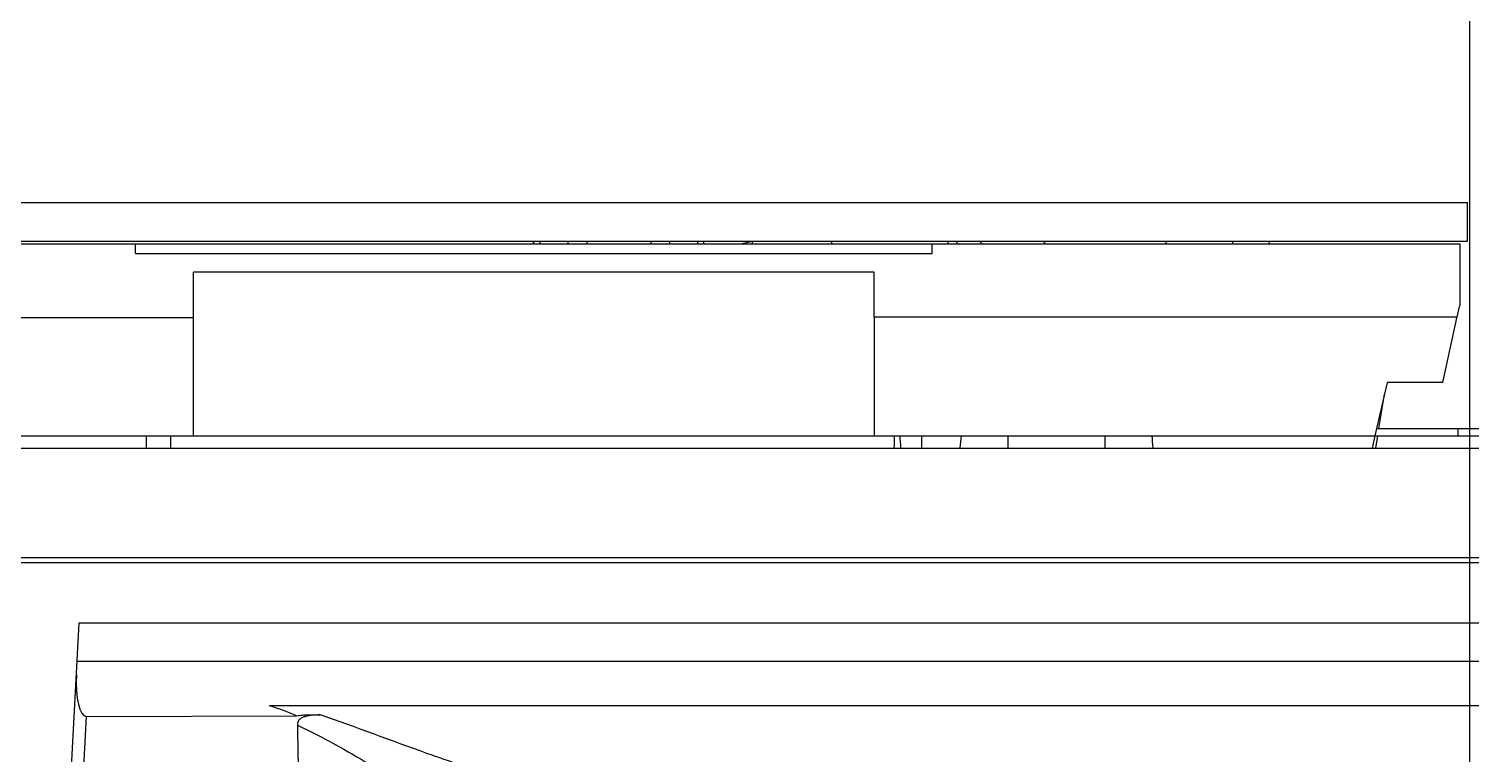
# Model space of a CAD drawing. Header units: millimetres. Extents: x -73584 to -37571, y -61249 to -50748.
# Drawn here: x -53593.5 to -53534.2, y -59203.9 to -59174.1 of the extents above; entities that cross this region are included whole.
import ezdxf

# ---------------------------------------------------------------- set-up
doc = ezdxf.new("R2010")
doc.units = ezdxf.units.MM
doc.header["$LTSCALE"] = 200
doc.linetypes.add('( Center )', pattern=[2, 1.25, -0.25, 0.25, -0.25])
doc.layers.add('DIM', color=3, linetype='Continuous')

# ---------------------------------------------------------------- blocks, each defined once
blk = doc.blocks.new('12586')
at = {"color": 7, "linetype": 'Continuous'}
for p, q in [((-40371.546, -54854.821), (-40121.746, -54854.821)), ((-40121.746, -54856.421), (-40121.746, -54854.821)), ((-40371.546, -54856.421), (-40121.746, -54856.421)), ((-40196.768, -54856.521), (-40122.059, -54856.521)), ((-40176.524, -54856.921), (-40176.524, -54856.521)), ((-40160.156, -54856.521), (-40160.156, -54856.421)), ((-40160.147, -54856.521), (-40160.147, -54856.421)), ((-40159.892, -54856.421), (-40159.892, -54856.521)), ((-40158.733, -54856.521), (-40158.733, -54856.421)), ((-40157.958, -54856.521), (-40157.958, -54856.421)), ((-40155.335, -54856.421), (-40155.335, -54856.521)), ((-40154.56, -54856.421), (-40154.56, -54856.521)), ((-40153.401, -54856.521), (-40153.401, -54856.421)), ((-40153.147, -54856.521), (-40153.147, -54856.421)), ((-40151.65, -54856.521), (-40151.15, -54856.421)), ((-40151.15, -54856.521), (-40151.15, -54856.421)), ((-40147.904, -54856.421), (-40147.904, -54856.521)), ((-40147.899, -54856.421), (-40147.899, -54856.521)), ((-40143.768, -54856.921), (-40143.768, -54856.521)), ((-40139.156, -54856.421), (-40139.156, -54856.521)), ((-40139.147, -54856.421), (-40139.147, -54856.521)), ((-40134.147, -54856.421), (-40134.147, -54856.521)), ((-40131.398, -54856.521), (-40131.397, -54856.421)), ((-40129.895, -54856.521), (-40129.897, -54856.421)), ((-40122.059, -54856.521), (-40122.066, -54859.035)), ((-40176.524, -54856.921), (-40143.768, -54856.921)), ((-40174.146, -54859.55), (-40174.146, -54857.693)), ((-40146.146, -54857.693), (-40174.146, -54857.693)), ((-40146.146, -54859.546), (-40146.146, -54857.693)), ((-40319.146, -54859.55), (-40174.146, -54859.55)), ((-40174.146, -54864.421), (-40174.146, -54859.55)), ((-40122.183, -54859.546), (-40146.146, -54859.546)), ((-40146.146, -54859.55), (-40146.146, -54864.421)), ((-40122.754, -54862.232), (-40122.175, -54859.508)), ((-40125.051, -54862.232), (-40125.551, -54864.421)), ((-40122.754, -54862.232), (-40125.051, -54862.232)), ((-40125.322, -54863.712), (-40125.158, -54862.703)), ((-40125.482, -54864.121), (-40117.808, -54864.121)), ((-40125.388, -54864.121), (-40125.322, -54863.712)), ((-40122.146, -54864.121), (-40122.146, -54864.421)), ((-40319.146, -54864.421), (-40146.146, -54864.421)), ((-40176.085, -54864.421), (-40176.094, -54864.921)), ((-40175.085, -54864.421), (-40175.094, -54864.921)), ((-40146.146, -54864.421), (-40118.146, -54864.421)), ((-40144.207, -54864.421), (-40144.199, -54864.921)), ((-40140.646, -54864.421), (-40140.646, -54864.921)), ((-40136.646, -54864.921), (-40136.646, -54864.421)), ((-40125.551, -54864.421), (-40125.665, -54864.921)), ((-40125.517, -54864.921), (-40125.436, -54864.421)), ((-40370.397, -54864.921), (-39872.897, -54864.921)), ((-40180.123, -54896.429), (-40178.848, -54872.11)), ((-40178.848, -54872.11), (-40064.445, -54872.11)), ((-40064.362, -54873.691), (-40178.931, -54873.691)), ((-40171.035, -54875.502), (-40072.109, -54875.502)), ((-40178.716, -54879.115), (-40178.55, -54875.956)), ((-40178.55, -54875.956), (-40169.9, -54875.924))]:
    blk.add_line(p, q, dxfattribs=at)
for centre, radius, start, end in [((-40141.955, -54856.73), 1.198, 165.05223, 169.9561), ((-40140.881, -54854.932), 2.419, 217.99398, 221.06711)]:
    blk.add_arc(centre, radius, start, end, dxfattribs=at)
for centre, major_axis, ratio, start_param, end_param in [((-40136.647, -54856.111), (5.495, -0.587), 0.399969, -2.744029, -2.699272), ((-40140.647, -55354.659), (0, 558.577), 0.017455, 0.499847, 0.501712), ((-40140.647, -55240.197), (-6.896, 394.974), 0.017451, -0.317451, -0.313367), ((-40140.647, -55411.949), (0, 558.577), 0.017455, 0.199227, 0.2037), ((-40136.647, -55411.949), (0, 558.577), 0.017455, -0.2037, -0.199227), ((-40178.459, -54874.235), (0.1, 1.72), 0.290096, -4.693359, -3.124784)]:
    blk.add_ellipse(centre, major_axis=major_axis, ratio=ratio, start_param=start_param, end_param=end_param, dxfattribs=at)
for points, knots in [([(-40122.066, -54859.035), (-40122.084, -54859.121), (-40122.131, -54859.289), (-40122.164, -54859.46), (-40122.183, -54859.546)], [0, 0, 0, 0, 0.499979, 1, 1, 1, 1]), ([(-40169.9, -54875.924), (-40169.819, -54875.924), (-40169.66, -54875.892), (-40169.417, -54875.886), (-40169.175, -54875.897), (-40169.013, -54875.893), (-40168.933, -54875.893)], [0, 0, 0, 0, 0.249999, 0.499688, 0.750039, 1, 1, 1, 1]), ([(-40168.933, -54875.893), (-40169.039, -54875.893), (-40169.241, -54875.899), (-40169.487, -54875.939), (-40169.661, -54875.994), (-40169.774, -54876.059), (-40169.856, -54876.168), (-40169.868, -54876.261), (-40169.866, -54876.309)], [0, 0, 0, 0, 0.281325, 0.533546, 0.652562, 0.763663, 0.87212, 1, 1, 1, 1]), ([(-40163.113, -54877.966), (-40163.592, -54877.808), (-40165.537, -54877.132), (-40167.458, -54876.388), (-40168.933, -54875.893)], [0, 0, 0, 0, 0.244718, 1, 1, 1, 1]), ([(-40169.866, -54876.309), (-40169.853, -54877.647), (-40169.704, -54883.004), (-40169.338, -54888.352), (-40169.22, -54892.371)], [0, 0, 0, 0, 0.249693, 1, 1, 1, 1]), ([(-40169.866, -54876.309), (-40169.341, -54876.561), (-40168.341, -54877.076), (-40166.914, -54877.907), (-40165.548, -54878.735), (-40164.634, -54879.261), (-40164.17, -54879.514)], [0, 0, 0, 0, 0.267163, 0.516163, 0.757315, 1, 1, 1, 1])]:
    blk.add_open_spline(points, degree=3, knots=knots, dxfattribs=at)
blk.add_open_spline([(-40171.035, -54875.502), (-40170.65, -54875.626), (-40170.265, -54875.755), (-40169.9, -54875.927)], degree=3, dxfattribs=at)
at = {"layer": 'DIM', "color": 1, "linetype": '( Center )'}
blk.add_line((-40121.647, -54934.237), (-40121.647, -54837.074), dxfattribs=at)
blk = doc.blocks.new('23-D1020-B_EXTRUSION-MAIN-BODY_BASESTAND-0_5m_Absen-PL__363', base_point=(418.75, -61.98))
at = {"color": 7, "linetype": 'Continuous'}
for p, q in [((892.007, 18.02), (441.246, 18.02)), ((892.007, 17.82), (441.246, 17.82))]:
    blk.add_line(p, q, dxfattribs=at)
blk = doc.blocks.new('Top1', base_point=(668.75, -75.52))
blk.add_blockref('23-D1020-B_EXTRUSION-MAIN-BODY_BASESTAND-0_5m_Absen-PL__363', (418.75, -61.98))
blk = doc.blocks.new('*U1115')
at = {"xscale": -1, "rotation": 359.9999999999976}
blk.add_blockref('Top1', (0, -53.713), dxfattribs=at)
at = {"layer": 'DIM', "color": 0}
blk.add_blockref('12586', (40121.647, 54909.248), dxfattribs=at)
blk = doc.blocks.new('*U1116')
at = {"layer": 'DIM', "color": 0, "linetype": 'ByBlock', "lineweight": -2, "transparency": 16777216}
blk.add_blockref('*U1115', (1000, 0), dxfattribs=at)

msp = doc.modelspace()

# ---------------------------------------------------------------- block references
at = {"layer": 'DIM', "color": 0}
msp.add_blockref('*U1116', (-54534.278, -59235.614), dxfattribs=at)

doc.saveas('drawing.dxf')
